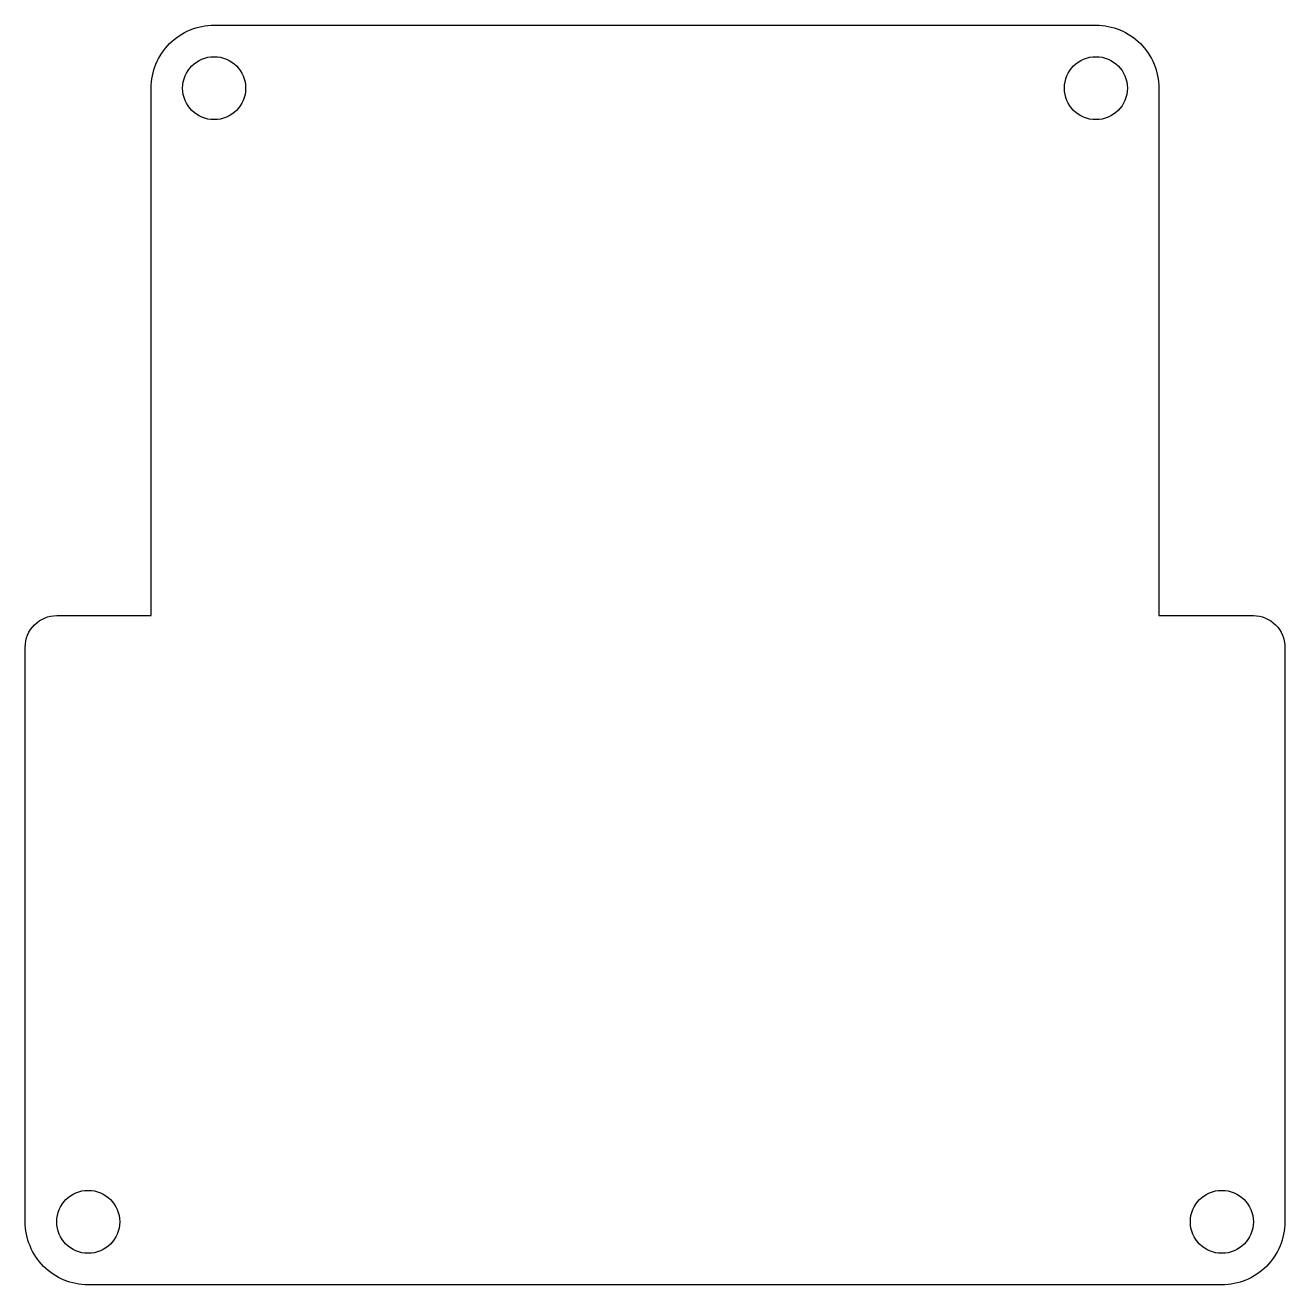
# Model space of a CAD drawing. Header units: inches. Extents: x -0.16 to 1.84, y -0.07 to 1.93.
import ezdxf

# ---------------------------------------------------------------- set-up
doc = ezdxf.new("R2010")
doc.units = ezdxf.units.IN
doc.layers.get('0').update_dxf_attribs({"linetype": 'CONTINUOUS'})

msp = doc.modelspace()

# ---------------------------------------------------------------- linework, layer by layer
msp.add_lwpolyline([(1.7392, -0.075), (-0.0608, -0.075, -0.414214), (-0.1608, 0.025), (-0.1608, 0.9375, -0.414214), (-0.1108, 0.9875), (0.0392, 0.9875), (0.0392, 1.825, -0.414214), (0.1392, 1.925), (1.5392, 1.925, -0.414214), (1.6392, 1.825), (1.6392, 0.9875), (1.7892, 0.9875, -0.414214), (1.8392, 0.9375), (1.8392, 0.025, -0.414214)], format="xyb", close=True)
for centre in [(0.1392, 1.825), (1.5392, 1.825), (-0.0608, 0.025), (1.7392, 0.025)]:
    msp.add_circle(centre, 0.05)

doc.saveas('drawing.dxf')
